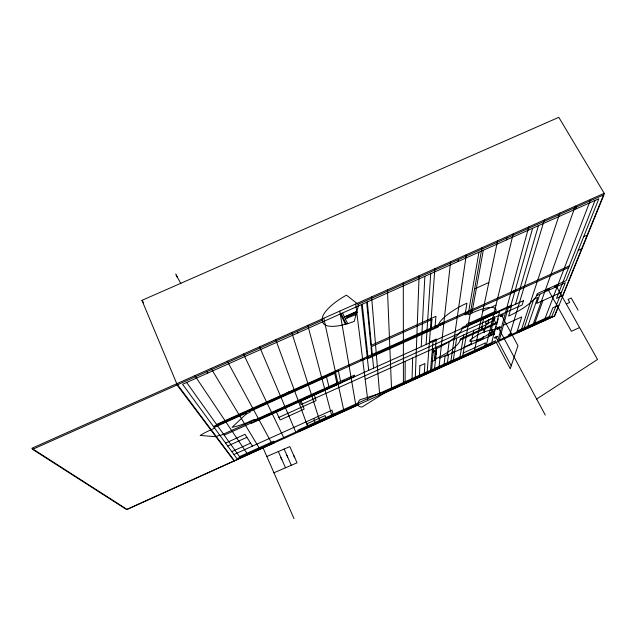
<?xml version="1.0" encoding="UTF-8"?>
<svg xmlns="http://www.w3.org/2000/svg" width="636" height="636" viewBox="0 0 636 636"><rect width="100%" height="100%" fill="white"/><g stroke="black" fill="none" stroke-linecap="round" stroke-linejoin="round"><path stroke-width="0.95" d="M405.092 382.665L405.188 361.343M412.056 379.517L412.629 357.981M415.292 378.054L419.1 275.754M421.247 346.7L424.848 276.366M426.104 344.505L430.707 273.75M427.146 372.696L434.865 268.726M430.477 371.193L432.035 352.654L435.167 351.239M431.582 370.693L433.521 348.568M429.411 342.168L436.304 339.067L435.366 349.116A28.747 7.767 -26.9 0 0 462.006 328.709L462.213 327.397L466.26 325.584L466.458 324.4L495.985 311.115A29.002 7.807 -27.5 0 0 471.88 312.999L468.136 314.685L468.358 313.429L465.011 314.931L466.951 303.149A30.011 8.363 -27.5 0 0 438.371 325.6L438.244 326.968L368.133 358.481L362.242 304.223M434.539 369.349L436.686 347.137M435.668 359.674L435.946 356.772M436.137 354.84L436.606 349.999M438.975 367.346L450.598 261.722M443.96 365.088L445.065 356.255L493.83 334.226M458.151 261.476L458.389 259.591M447.49 354.339L449.167 341.564M447.283 363.593L448.475 354.713M450.789 362.003L466.291 254.726M453.198 360.914L456.64 338.145M436.185 340.34L432.957 341.794L432.13 351.597L435.27 350.182L434.396 359.483A27.825 7.29 -26.7 0 0 460.178 339.966L460.353 338.869L496.851 322.412L499.554 311.799L462.006 328.709M459.828 357.917L463.739 334.941M478.932 252.214L468.597 312.014L465.25 313.516M462.579 356.669L481.961 247.746M470.107 322.762L469.893 323.947L511.757 305.097L508.657 316.068A28.906 7.608 -28.1 0 0 536.919 294.977M471.88 312.999L483.304 250.266M470.886 344.696L471.642 340.817M472.023 338.877L473.733 330.14M474.361 351.342L497.598 240.782M481.253 329.44L483.511 319.026M482.621 339.393L483.273 336.5M484.147 332.644L485.896 324.932M506.55 239.899L507.011 237.928M488.869 319.972L487.923 324.042L365.167 379.382M484.886 345.682L485.554 342.868L463.247 352.956M486.119 346.032L513.196 233.825M494.506 316.601L491.533 328.748L494.57 334.457M495.563 329.313L496.303 326.435M496.788 324.519L498.266 318.771M497.853 340.721L528.762 226.893M510.684 306.417L532.61 228.332M515.486 304.254L538.39 225.756M509.571 335.418L544.305 219.969M516.893 332.111L521.735 316.903L503.418 325.171M521.274 330.132L559.807 213.06M523.81 328.987L533.787 299.206L537.714 297.433L527.435 327.341M539.892 294.174L536.681 303.436L561.509 292.242M532.96 324.845L575.278 206.167M534.415 324.185L542.898 300.629M575.882 208.998L576.637 206.899M544.623 319.566L590.717 199.291M595.002 200.523L556.532 298.403L562.653 295.645L604.2 193.288L558.806 117.326L141.947 300.351L176.776 383.707L234.445 460.75M246.243 413.933L232.076 427.32A30.138 8.546 -23.7 0 0 250.425 421.175L254.185 419.482L254.798 420.587L336.969 383.588L334.695 373.292L249.717 411.492L250.107 412.192L246.243 413.933L245.846 413.233L214.157 427.472M536.514 399.13L597.514 359.483L555.928 285.5M358.155 404.909L126.683 509.603L32.555 449.35L322.325 320.218A39.329 13.07 -26.2 0 1 346.421 295.152L358.092 304.286L604.017 194.696L554.679 316.028L384.907 392.81L362.011 407.024A29.455 7.346 -25.8 0 1 358.155 404.909L358.004 403.963A29.558 7.394 -25.8 0 1 359.761 399.877L384.844 391.824L491.437 343.623L496.557 323.557L460.178 339.966M233.905 454.502L332.024 410.164L333.312 415.133M508.243 335.021L511.423 333.59M358.004 403.963L236.974 458.699L213.815 427.002L568.679 267.502M274.458 442.656L126.962 509.364L31.8 448.3L604.2 193.288M579.579 327.58L571.39 331.276L548.28 289.897M219.666 435.016L215.898 436.717L200.149 435.437A29.518 8.109 -23.2 0 1 210.762 429.88L214.642 428.139M220.112 435.62L354.443 375.145L354.642 376.417L224.198 435.151M511.368 306.48L508.164 307.927L499.316 340.053L551.905 316.275L565.309 282.726L536.705 295.605L537.404 293.546L566.159 280.603L598.85 198.758L182.604 384.295L213.426 426.47L338.273 370.359L340.896 383.047L251.625 423.25L250.425 421.175M492.113 320.091L493.838 319.312M278.902 417.391L316.068 400.64L314.343 395.012M225.573 443.093L245.019 434.324L252.436 446.122M227.696 446.003L246.911 437.337M491.97 330.362L495.579 328.733M489.656 333.264L495.039 330.839M493.639 332.715L490.253 334.242L489.458 332.747M231.798 451.608L250.56 443.141M432.202 361.494L435.795 359.873M439.389 358.251L448.364 354.196M451.958 352.575L454.653 351.358M463.572 347.328L471.578 343.71M476.03 341.699L483.145 338.487M488.488 336.078L492.041 334.472M566.326 304L569.729 302.466L568.028 299.445L571.223 298.006L578.06 310.114M474.647 288.879L488.822 282.527M578.235 250.353L582.091 248.628M216.55 424.435L569.3 265.92M438.371 325.6L435.008 327.111L435.946 316.291L370.852 345.499L366.678 302.243M482.827 311.044L495.985 305.121M344.203 317.046L356.804 311.417M344.227 317.189L356.796 311.576M347.081 316.974L357.408 312.371M347.105 317.118L357.464 312.499M345.443 318.771L347.622 317.801L347.471 316.808M583.705 236.672L587.672 234.899M273.941 472.763L297.052 462.825L289.817 446.615L266.826 456.481M356.502 314.446L347.232 317.968L347.057 316.839M177.039 384.963L234.135 461.005M186.674 382.53L239.518 456.632L273.679 441.185L274.506 442.743M141.947 300.351L143.617 302.815M194.839 375.661L247.404 453.985M206.931 371.647L207.813 373.054M211.08 368.427L259.52 448.499M545.283 415.101L498.441 327.922M176.156 275.07L177.468 277.447M176.649 275.968L180.95 283.791M227.283 361.208L271.612 443.03M501.613 315.345L517.942 345.714L510.247 368.737L495.229 340.467M280.794 457.562L281.907 459.645M492.98 317.69L496.605 324.479M495.953 337.064L511.233 365.78M490.133 333.208L491.429 335.657M481.81 326.88L484.56 332.095M286.645 455.05L287.711 457.157M342.661 313.246L347.82 323.907M341.023 313.23L346.191 323.915M340.236 313.58L345.404 324.265M243.453 354.006L283.696 437.568M293.745 455.551L294.746 457.658M276.445 412.072L280.102 419.967L304.119 409.131L301.178 400.934M284.117 449.064L291.32 465.29M278.33 451.544L285.508 467.794M262.469 446.512L294.015 518.674M175.798 273.997L176.951 276.668M259.591 346.811L295.756 432.114M301.21 429.65L301.559 430.508M307.689 425.802L306.957 423.807L325.179 415.578L325.767 417.629M275.698 339.64L307.792 426.669M313.691 418.448L315.305 423.274M291.765 332.485L319.813 421.231M297.386 331.332L297.863 332.922M307.8 325.338L331.817 415.809M326.371 376.409L328.915 386.632M322.325 320.218L322.69 321.856A39.154 12.951 -26.2 0 0 354.284 321.355L358.291 305.98L358.092 304.286M323.804 318.207L343.798 410.387M343.003 380.288L343.249 381.544M339.767 311.099L355.763 404.981M355.699 304L367.703 399.575M361.407 304.644L368.697 370.359M367.322 302.005L373.594 368.157M371.599 296.917L379.628 394.185M384.844 391.824L384.907 392.81M387.642 291.113L387.714 292.87M387.467 289.849L391.538 388.803M403.296 282.789L403.423 383.421M419.887 365.803L419.378 375.94L424.26 373.737L424.92 363.53L419.887 365.803M431.931 319.487L431.216 328.812L371.814 355.508L370.979 346.843L431.931 319.487M494.458 341.357L493.918 343.392L298.515 431.772L297.879 430.238L494.458 341.357M523.492 300.653L522.148 304.978L301.067 404.583L299.89 401.348L523.492 300.653M517.958 330.728L517.283 332.827L554.369 316.052L558.813 305.113L552.835 307.808L549.425 316.497L517.958 330.728M470.195 340.101L469.932 341.484C478.232 340.578 486.882 336.404 492.805 330.529L492.59 329.989C484.425 330.593 476.579 335.108 470.195 340.101M362.584 358.791L362.083 359.038A2.139 0.612 -25.8 0 0 361.121 360.509A2.139 0.612 -25.8 0 0 364.293 359.078A2.139 0.612 -25.8 0 0 363.084 358.585L362.584 358.791M441.829 323.183L441.328 323.43A2.139 0.596 -27.1 0 0 440.144 324.988A2.139 0.596 -27.1 0 0 443.284 323.581A2.139 0.596 -27.1 0 0 442.322 322.985L441.829 323.183M514.405 290.565L513.904 290.819A2.147 0.588 -28.3 0 0 512.513 292.465A2.147 0.588 -28.3 0 0 515.629 291.065A2.147 0.588 -28.3 0 0 514.89 290.374L514.405 290.565M500.81 316.45A1.781 0.461 -27.8 0 0 503.315 314.868A1.781 0.461 -27.8 0 0 501.081 315.424A1.781 0.461 -27.8 0 0 500.81 316.45M497.583 328.796A1.717 0.437 -27.6 0 0 499.999 327.278A1.717 0.437 -27.6 0 0 497.837 327.834A1.717 0.437 -27.6 0 0 497.583 328.796M495.166 338.002A1.67 0.413 -27.5 0 0 497.519 336.539A1.67 0.413 -27.5 0 0 495.412 337.096A1.67 0.413 -27.5 0 0 495.166 338.002M555.443 286.796A1.821 0.469 -28.7 0 0 557.7 285.127A1.821 0.469 -28.7 0 0 555.149 286.033A1.821 0.469 -28.7 0 0 555.443 286.796M547.461 290.39A1.813 0.469 -28.6 0 0 549.703 288.728A1.813 0.469 -28.6 0 0 547.143 289.634A1.813 0.469 -28.6 0 0 547.461 290.39M487.438 323.366A5.327 1.391 -27.7 0 0 494.935 318.644A5.327 1.391 -27.7 0 0 488.194 320.313A5.327 1.391 -27.7 0 0 487.438 323.366M497.352 328.995A2.147 0.541 -27.6 0 0 500.381 327.111A2.147 0.541 -27.6 0 0 497.678 327.802A2.147 0.541 -27.6 0 0 497.352 328.995M282.956 408.614A2.043 0.564 -24.3 0 0 285.556 406.905A2.043 0.564 -24.3 0 0 282.575 407.716A2.043 0.564 -24.3 0 0 282.956 408.614M287.75 393.676A2.115 0.604 -24.5 0 0 290.461 391.887A2.115 0.604 -24.5 0 0 287.377 392.698A2.115 0.604 -24.5 0 0 287.75 393.676"/></g></svg>
